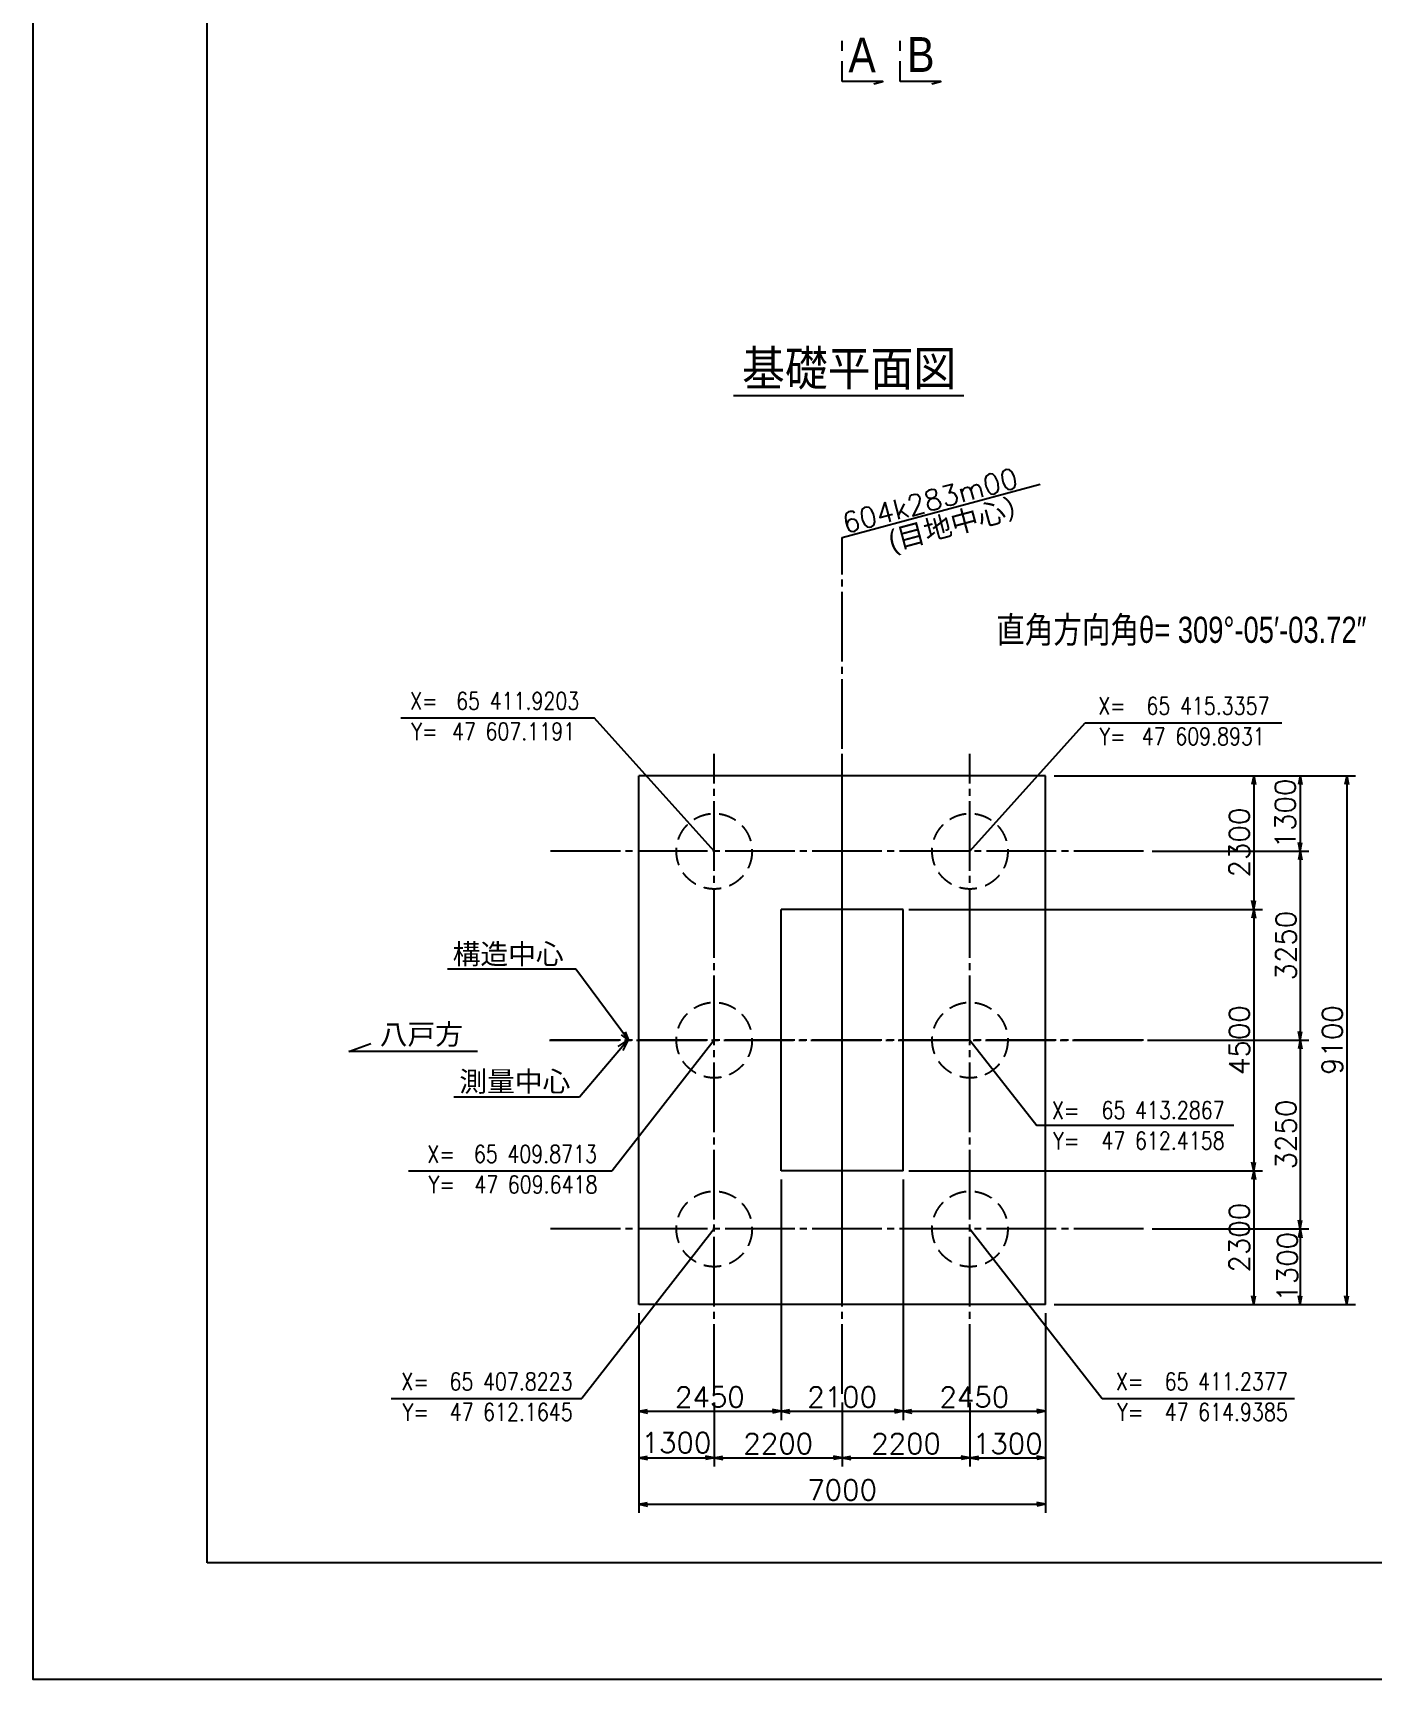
# Model space of a CAD drawing. Extents: x 284700 to 368800, y 984 to 60384.
# Drawn here: x 284700 to 307740, y 984 to 29313 of the extents above; entities that cross this region are included whole.
import ezdxf
from ezdxf.enums import TextEntityAlignment as Align

# ---------------------------------------------------------------- set-up
doc = ezdxf.new("R2010")
doc.units = 0
doc.header["$LTSCALE"] = 300
doc.header["$MEASUREMENT"] = 0
doc.linetypes.add('HASEN1', pattern=[3, 2, -1])
doc.linetypes.add('TEN1SEN1', pattern=[25, 20, -1.5, 2, -1.5])
doc.layers.get('0').update_dxf_attribs({"linetype": 'CONTINUOUS'})
doc.layers.get('DEFPOINTS').update_dxf_attribs({"linetype": 'CONTINUOUS'})
for name, color, linetype in [('LAYER001', 7, 'CONTINUOUS'), ('LAYER003', 7, 'CONTINUOUS'), ('勾配詳細図', 7, 'CONTINUOUS'), ('寸法', 1, 'CONTINUOUS'), ('座標2', 3, 'CONTINUOUS'), ('座標文字', 3, 'CONTINUOUS'), ('支承部詳細図', 3, 'CONTINUOUS'), ('文字', 3, 'CONTINUOUS'), ('枠', 2, 'CONTINUOUS'), ('構造上部', 4, 'CONTINUOUS'), ('構造線', 3, 'CONTINUOUS'), ('記号-1', 7, 'CONTINUOUS')]:
    doc.layers.add(name, color=color, linetype=linetype)
doc.styles.add('KANJI', font='romans.shx', dxfattribs={"width": 0.8, "bigfont": 'bigfont.shx'})
doc.styles.add('MS明朝', font='MS PMincho.ttf')
doc.styles.get("Standard").update_dxf_attribs({"font": 'romans.shx', "bigfont": 'extfont.shx'})
doc.dimstyles.new('DIMST1_100', dxfattribs={"dimscale": 100, "dimtxt": 3.5, "dimasz": 1.5, "dimexe": 1.5, "dimexo": 1.5, "dimgap": 0.7, "dimtad": 1, "dimdec": 0, "dimzin": 0, "dimdsep": 46, "dimtxsty": 'Standard', "dimblk": 'arrow_1', "dimcen": 1.5, "dimdle": 3, "dimclrd": 1, "dimclre": 1, "dimclrt": 3, "dimaunit": 1, "dimadec": 3, "dimazin": 0, "dimtfac": 1, "dimtdec": 0, "dimtmove": 2, "dimatfit": 3, "dimldrblk": 'OPEN30', "dimfxl": 0, "dimtvp": 0.7, "dimtolj": 1, "dimtzin": 0, "dimarcsym": 0})
doc.dimstyles.new('DIMST1_50-1', dxfattribs={"dimscale": 100, "dimtxt": 3.5, "dimasz": 2, "dimexe": 1.5, "dimexo": 1.5, "dimgap": 0.7, "dimtad": 1, "dimdec": 0, "dimlfac": 0.5, "dimzin": 0, "dimdsep": 46, "dimtxsty": 'Standard', "dimblk": 'arrow_1', "dimcen": 1.5, "dimdle": 3, "dimclrd": 1, "dimclre": 1, "dimclrt": 3, "dimaunit": 1, "dimadec": 3, "dimazin": 0, "dimtfac": 1, "dimtdec": 0, "dimtix": 1, "dimtmove": 2, "dimatfit": 0, "dimldrblk": 'OPEN30', "dimfxl": 0, "dimtvp": 0.7, "dimtolj": 1, "dimtzin": 0, "dimarcsym": 0})

# ---------------------------------------------------------------- blocks, each defined once
blk = doc.blocks.new('arrow_1')
at = {"color": 0}
for p, q in [((0, 0), (-1, 0.2)), ((0, 0), (-1, -0.2)), ((-1, 0), (0, 0))]:
    blk.add_line(p, q, dxfattribs=at)
blk = doc.blocks.new('*D31')
at = {"layer": 'DEFPOINTS', "color": 0, "linetype": 'Continuous'}
for p in [(302122, 16530), (302122, 7430), (307303, 7430)]:
    blk.add_point(p, dxfattribs=at)
at = {"layer": '寸法', "color": 1, "linetype": 'Continuous', "lineweight": -2}
for p, q in [((302272, 16530), (307453, 16530)), ((307303, 16380), (307303, 7580)), ((302272, 7430), (307453, 7430))]:
    blk.add_line(p, q, dxfattribs=at)
at = {"layer": '寸法', "color": 1, "linetype": 'Continuous', "lineweight": -2, "xscale": 150, "yscale": 150, "zscale": 150}
for p, rotation in [((307303, 16530), 90), ((307303, 7430), 270)]:
    blk.add_blockref('arrow_1', p, dxfattribs=dict(at, rotation=rotation))
at = {"layer": '寸法', "color": 3, "linetype": 'Continuous', "insert": (307058, 11980), "char_height": 350, "attachment_point": 5, "rotation": 90}
blk.add_mtext('\\A1;9100', dxfattribs=at)
blk = doc.blocks.new('_Open30')
at = {"layer": '記号-1', "color": 0, "linetype": 'Continuous', "lineweight": -2}
for p, q in [((-1, 0.27), (0, 0)), ((0, 0), (-1, -0.27)), ((0, 0), (-1, 0))]:
    blk.add_line(p, q, dxfattribs=at)
blk = doc.blocks.new('*D32')
at = {"layer": 'DEFPOINTS', "color": 0, "linetype": 'Continuous'}
for p in [(302122, 16530), (303807, 15230), (306503, 15230)]:
    blk.add_point(p, dxfattribs=at)
at = {"layer": '寸法', "color": 1, "linetype": 'Continuous', "lineweight": -2}
for p, q in [((302272, 16530), (306653, 16530)), ((306503, 16380), (306503, 15380)), ((303957, 15230), (306653, 15230))]:
    blk.add_line(p, q, dxfattribs=at)
at = {"layer": '寸法', "color": 1, "linetype": 'Continuous', "lineweight": -2, "xscale": 150, "yscale": 150, "zscale": 150}
for p, rotation in [((306503, 16530), 90), ((306503, 15230), 270)]:
    blk.add_blockref('arrow_1', p, dxfattribs=dict(at, rotation=rotation))
at = {"layer": '寸法', "color": 3, "linetype": 'Continuous', "insert": (306245, 15880), "char_height": 350, "attachment_point": 5, "rotation": 90}
blk.add_mtext('\\A1;1300', dxfattribs=at)
blk = doc.blocks.new('*D33')
at = {"layer": 'DEFPOINTS', "color": 0, "linetype": 'Continuous'}
for p in [(303807, 15230), (303807, 11980), (306503, 11980)]:
    blk.add_point(p, dxfattribs=at)
at = {"layer": '寸法', "color": 1, "linetype": 'Continuous', "lineweight": -2}
for p, q in [((303957, 15230), (306653, 15230)), ((306503, 15080), (306503, 12130)), ((303957, 11980), (306653, 11980))]:
    blk.add_line(p, q, dxfattribs=at)
at = {"layer": '寸法', "color": 1, "linetype": 'Continuous', "lineweight": -2, "xscale": 150, "yscale": 150, "zscale": 150}
for p, rotation in [((306503, 15230), 90), ((306503, 11980), 270)]:
    blk.add_blockref('arrow_1', p, dxfattribs=dict(at, rotation=rotation))
at = {"layer": '寸法', "color": 3, "linetype": 'Continuous', "insert": (306258, 13605), "char_height": 350, "attachment_point": 5, "rotation": 90}
blk.add_mtext('\\A1;3250', dxfattribs=at)
blk = doc.blocks.new('*D34')
at = {"layer": 'DEFPOINTS', "color": 0, "linetype": 'Continuous'}
for p in [(303807, 11980), (303807, 8730), (306503, 8730)]:
    blk.add_point(p, dxfattribs=at)
at = {"layer": '寸法', "color": 1, "linetype": 'Continuous', "lineweight": -2}
for p, q in [((303957, 11980), (306653, 11980)), ((306503, 11830), (306503, 8880)), ((303957, 8730), (306653, 8730))]:
    blk.add_line(p, q, dxfattribs=at)
at = {"layer": '寸法', "color": 1, "linetype": 'Continuous', "lineweight": -2, "xscale": 150, "yscale": 150, "zscale": 150}
for p, rotation in [((306503, 11980), 90), ((306503, 8730), 270)]:
    blk.add_blockref('arrow_1', p, dxfattribs=dict(at, rotation=rotation))
at = {"layer": '寸法', "color": 3, "linetype": 'Continuous', "insert": (306258, 10355), "char_height": 350, "attachment_point": 5, "rotation": 90}
blk.add_mtext('\\A1;3250', dxfattribs=at)
blk = doc.blocks.new('*D35')
at = {"layer": 'DEFPOINTS', "color": 0, "linetype": 'Continuous'}
for p in [(303807, 8730), (302272, 7430), (306503, 7430)]:
    blk.add_point(p, dxfattribs=at)
at = {"layer": '寸法', "color": 1, "linetype": 'Continuous', "lineweight": -2}
for p, q in [((303957, 8730), (306653, 8730)), ((306503, 8580), (306503, 7580)), ((302422, 7430), (306653, 7430))]:
    blk.add_line(p, q, dxfattribs=at)
at = {"layer": '寸法', "color": 1, "linetype": 'Continuous', "lineweight": -2, "xscale": 150, "yscale": 150, "zscale": 150}
for p, rotation in [((306503, 8730), 90), ((306503, 7430), 270)]:
    blk.add_blockref('arrow_1', p, dxfattribs=dict(at, rotation=rotation))
at = {"layer": '寸法', "color": 3, "linetype": 'Continuous', "insert": (306284, 8080), "char_height": 350, "attachment_point": 5, "rotation": 90}
blk.add_mtext('\\A1;1300', dxfattribs=at)
blk = doc.blocks.new('*D36')
at = {"layer": 'DEFPOINTS', "color": 0, "linetype": 'Continuous'}
for p in [(302122, 16530), (299622, 14230), (305703, 14230)]:
    blk.add_point(p, dxfattribs=at)
at = {"layer": '寸法', "color": 1, "linetype": 'Continuous', "lineweight": -2}
for p, q in [((302272, 16530), (305853, 16530)), ((305703, 16380), (305703, 14380)), ((299772, 14230), (305853, 14230))]:
    blk.add_line(p, q, dxfattribs=at)
at = {"layer": '寸法', "color": 1, "linetype": 'Continuous', "lineweight": -2, "xscale": 150, "yscale": 150, "zscale": 150}
for p, rotation in [((305703, 16530), 90), ((305703, 14230), 270)]:
    blk.add_blockref('arrow_1', p, dxfattribs=dict(at, rotation=rotation))
at = {"layer": '寸法', "color": 3, "linetype": 'Continuous', "insert": (305458, 15380), "char_height": 350, "attachment_point": 5, "rotation": 90}
blk.add_mtext('\\A1;2300', dxfattribs=at)
blk = doc.blocks.new('*D37')
at = {"layer": 'DEFPOINTS', "color": 0, "linetype": 'Continuous'}
for p in [(299622, 14230), (299622, 9730), (305703, 9730)]:
    blk.add_point(p, dxfattribs=at)
at = {"layer": '寸法', "color": 1, "linetype": 'Continuous', "lineweight": -2}
for p, q in [((299772, 14230), (305853, 14230)), ((305703, 14080), (305703, 9880)), ((299772, 9730), (305853, 9730))]:
    blk.add_line(p, q, dxfattribs=at)
at = {"layer": '寸法', "color": 1, "linetype": 'Continuous', "lineweight": -2, "xscale": 150, "yscale": 150, "zscale": 150}
for p, rotation in [((305703, 14230), 90), ((305703, 9730), 270)]:
    blk.add_blockref('arrow_1', p, dxfattribs=dict(at, rotation=rotation))
at = {"layer": '寸法', "color": 3, "linetype": 'Continuous', "insert": (305458, 11980), "char_height": 350, "attachment_point": 5, "rotation": 90}
blk.add_mtext('\\A1;4500', dxfattribs=at)
blk = doc.blocks.new('*D38')
at = {"layer": 'DEFPOINTS', "color": 0, "linetype": 'Continuous'}
for p in [(299622, 9730), (302122, 7430), (305703, 7430)]:
    blk.add_point(p, dxfattribs=at)
at = {"layer": '寸法', "color": 1, "linetype": 'Continuous', "lineweight": -2}
for p, q in [((299772, 9730), (305853, 9730)), ((305703, 9580), (305703, 7580)), ((302272, 7430), (305853, 7430))]:
    blk.add_line(p, q, dxfattribs=at)
at = {"layer": '寸法', "color": 1, "linetype": 'Continuous', "lineweight": -2, "xscale": 150, "yscale": 150, "zscale": 150}
for p, rotation in [((305703, 9730), 90), ((305703, 7430), 270)]:
    blk.add_blockref('arrow_1', p, dxfattribs=dict(at, rotation=rotation))
at = {"layer": '寸法', "color": 3, "linetype": 'Continuous', "insert": (305458, 8580), "char_height": 350, "attachment_point": 5, "rotation": 90}
blk.add_mtext('\\A1;2300', dxfattribs=at)
blk = doc.blocks.new('*D39')
at = {"layer": 'DEFPOINTS', "color": 0, "linetype": 'Continuous'}
for p in [(295122, 7430), (302122, 7430), (302122, 3992)]:
    blk.add_point(p, dxfattribs=at)
at = {"layer": '寸法', "color": 1, "linetype": 'Continuous', "lineweight": -2}
for p, q in [((295122, 7280), (295122, 3842)), ((302122, 7280), (302122, 3842)), ((295272, 3992), (301972, 3992))]:
    blk.add_line(p, q, dxfattribs=at)
at = {"layer": '寸法', "color": 1, "linetype": 'Continuous', "lineweight": -2, "xscale": 150, "yscale": 150, "zscale": 150, "rotation": 180}
blk.add_blockref('arrow_1', (295122, 3992), dxfattribs=at)
at = {"layer": '寸法', "color": 1, "linetype": 'Continuous', "lineweight": -2, "xscale": 150, "yscale": 150, "zscale": 150}
blk.add_blockref('arrow_1', (302122, 3992), dxfattribs=at)
at = {"layer": '寸法', "color": 3, "linetype": 'Continuous', "insert": (298622, 4237), "char_height": 350, "attachment_point": 5}
blk.add_mtext('\\A1;7000', dxfattribs=at)
blk = doc.blocks.new('*D40')
at = {"layer": 'DEFPOINTS', "color": 0, "linetype": 'Continuous'}
for p in [(295122, 7430), (296422, 5894), (296422, 4792)]:
    blk.add_point(p, dxfattribs=at)
at = {"layer": '寸法', "color": 1, "linetype": 'Continuous', "lineweight": -2}
for p, q in [((295122, 7280), (295122, 4642)), ((296422, 5744), (296422, 4642)), ((295272, 4792), (296272, 4792))]:
    blk.add_line(p, q, dxfattribs=at)
at = {"layer": '寸法', "color": 1, "linetype": 'Continuous', "lineweight": -2, "xscale": 150, "yscale": 150, "zscale": 150, "rotation": 180}
blk.add_blockref('arrow_1', (295122, 4792), dxfattribs=at)
at = {"layer": '寸法', "color": 1, "linetype": 'Continuous', "lineweight": -2, "xscale": 150, "yscale": 150, "zscale": 150}
blk.add_blockref('arrow_1', (296422, 4792), dxfattribs=at)
at = {"layer": '寸法', "color": 3, "linetype": 'Continuous', "insert": (295772, 5051), "char_height": 350, "attachment_point": 5}
blk.add_mtext('\\A1;1300', dxfattribs=at)
blk = doc.blocks.new('*D41')
at = {"layer": 'DEFPOINTS', "color": 0, "linetype": 'Continuous'}
for p in [(296422, 5894), (298622, 5894), (298622, 4792)]:
    blk.add_point(p, dxfattribs=at)
at = {"layer": '寸法', "color": 1, "linetype": 'Continuous', "lineweight": -2}
for p, q in [((296422, 5744), (296422, 4642)), ((298622, 5744), (298622, 4642)), ((296572, 4792), (298472, 4792))]:
    blk.add_line(p, q, dxfattribs=at)
at = {"layer": '寸法', "color": 1, "linetype": 'Continuous', "lineweight": -2, "xscale": 150, "yscale": 150, "zscale": 150, "rotation": 180}
blk.add_blockref('arrow_1', (296422, 4792), dxfattribs=at)
at = {"layer": '寸法', "color": 1, "linetype": 'Continuous', "lineweight": -2, "xscale": 150, "yscale": 150, "zscale": 150}
blk.add_blockref('arrow_1', (298622, 4792), dxfattribs=at)
at = {"layer": '寸法', "color": 3, "linetype": 'Continuous', "insert": (297522, 5037), "char_height": 350, "attachment_point": 5}
blk.add_mtext('\\A1;2200', dxfattribs=at)
blk = doc.blocks.new('*D42')
at = {"layer": 'DEFPOINTS', "color": 0, "linetype": 'Continuous'}
for p in [(298622, 5894), (300822, 5894), (300822, 4792)]:
    blk.add_point(p, dxfattribs=at)
at = {"layer": '寸法', "color": 1, "linetype": 'Continuous', "lineweight": -2}
for p, q in [((298622, 5744), (298622, 4642)), ((300822, 5744), (300822, 4642)), ((298772, 4792), (300672, 4792))]:
    blk.add_line(p, q, dxfattribs=at)
at = {"layer": '寸法', "color": 1, "linetype": 'Continuous', "lineweight": -2, "xscale": 150, "yscale": 150, "zscale": 150, "rotation": 180}
blk.add_blockref('arrow_1', (298622, 4792), dxfattribs=at)
at = {"layer": '寸法', "color": 1, "linetype": 'Continuous', "lineweight": -2, "xscale": 150, "yscale": 150, "zscale": 150}
blk.add_blockref('arrow_1', (300822, 4792), dxfattribs=at)
at = {"layer": '寸法', "color": 3, "linetype": 'Continuous', "insert": (299722, 5037), "char_height": 350, "attachment_point": 5}
blk.add_mtext('\\A1;2200', dxfattribs=at)
blk = doc.blocks.new('*D43')
at = {"layer": 'DEFPOINTS', "color": 0, "linetype": 'Continuous'}
for p in [(302122, 7280), (300822, 5894), (302122, 4792)]:
    blk.add_point(p, dxfattribs=at)
at = {"layer": '寸法', "color": 1, "linetype": 'Continuous', "lineweight": -2}
for p, q in [((302122, 7130), (302122, 4642)), ((300822, 5744), (300822, 4642)), ((300972, 4792), (301972, 4792))]:
    blk.add_line(p, q, dxfattribs=at)
at = {"layer": '寸法', "color": 1, "linetype": 'Continuous', "lineweight": -2, "xscale": 150, "yscale": 150, "zscale": 150, "rotation": 180}
blk.add_blockref('arrow_1', (300822, 4792), dxfattribs=at)
at = {"layer": '寸法', "color": 1, "linetype": 'Continuous', "lineweight": -2, "xscale": 150, "yscale": 150, "zscale": 150}
blk.add_blockref('arrow_1', (302122, 4792), dxfattribs=at)
at = {"layer": '寸法', "color": 3, "linetype": 'Continuous', "insert": (301472, 5037), "char_height": 350, "attachment_point": 5}
blk.add_mtext('\\A1;1300', dxfattribs=at)
blk = doc.blocks.new('*D44')
at = {"layer": 'DEFPOINTS', "color": 0, "linetype": 'Continuous'}
for p in [(297572, 9730), (295122, 7430), (297572, 5592)]:
    blk.add_point(p, dxfattribs=at)
at = {"layer": '寸法', "color": 1, "linetype": 'Continuous', "lineweight": -2}
for p, q in [((297572, 9580), (297572, 5442)), ((295122, 7280), (295122, 5442)), ((295272, 5592), (297422, 5592))]:
    blk.add_line(p, q, dxfattribs=at)
at = {"layer": '寸法', "color": 1, "linetype": 'Continuous', "lineweight": -2, "xscale": 150, "yscale": 150, "zscale": 150, "rotation": 180}
blk.add_blockref('arrow_1', (295122, 5592), dxfattribs=at)
at = {"layer": '寸法', "color": 1, "linetype": 'Continuous', "lineweight": -2, "xscale": 150, "yscale": 150, "zscale": 150}
blk.add_blockref('arrow_1', (297572, 5592), dxfattribs=at)
at = {"layer": '寸法', "color": 3, "linetype": 'Continuous', "insert": (296347, 5837), "char_height": 350, "attachment_point": 5}
blk.add_mtext('\\A1;2450', dxfattribs=at)
blk = doc.blocks.new('*D45')
at = {"layer": 'DEFPOINTS', "color": 0, "linetype": 'Continuous'}
for p in [(297572, 9730), (299672, 9730), (299672, 5592)]:
    blk.add_point(p, dxfattribs=at)
at = {"layer": '寸法', "color": 1, "linetype": 'Continuous', "lineweight": -2}
for p, q in [((297572, 9580), (297572, 5442)), ((299672, 9580), (299672, 5442)), ((297722, 5592), (299522, 5592))]:
    blk.add_line(p, q, dxfattribs=at)
at = {"layer": '寸法', "color": 1, "linetype": 'Continuous', "lineweight": -2, "xscale": 150, "yscale": 150, "zscale": 150, "rotation": 180}
blk.add_blockref('arrow_1', (297572, 5592), dxfattribs=at)
at = {"layer": '寸法', "color": 1, "linetype": 'Continuous', "lineweight": -2, "xscale": 150, "yscale": 150, "zscale": 150}
blk.add_blockref('arrow_1', (299672, 5592), dxfattribs=at)
at = {"layer": '寸法', "color": 3, "linetype": 'Continuous', "insert": (298622, 5837), "char_height": 350, "attachment_point": 5}
blk.add_mtext('\\A1;2100', dxfattribs=at)
blk = doc.blocks.new('*D46')
at = {"layer": 'DEFPOINTS', "color": 0, "linetype": 'Continuous'}
for p in [(299672, 9730), (302122, 7430), (302122, 5592)]:
    blk.add_point(p, dxfattribs=at)
at = {"layer": '寸法', "color": 1, "linetype": 'Continuous', "lineweight": -2}
for p, q in [((299672, 9580), (299672, 5442)), ((302122, 7280), (302122, 5442)), ((299822, 5592), (301972, 5592))]:
    blk.add_line(p, q, dxfattribs=at)
at = {"layer": '寸法', "color": 1, "linetype": 'Continuous', "lineweight": -2, "xscale": 150, "yscale": 150, "zscale": 150, "rotation": 180}
blk.add_blockref('arrow_1', (299672, 5592), dxfattribs=at)
at = {"layer": '寸法', "color": 1, "linetype": 'Continuous', "lineweight": -2, "xscale": 150, "yscale": 150, "zscale": 150}
blk.add_blockref('arrow_1', (302122, 5592), dxfattribs=at)
at = {"layer": '寸法', "color": 3, "linetype": 'Continuous', "insert": (300897, 5837), "char_height": 350, "attachment_point": 5}
blk.add_mtext('\\A1;2450', dxfattribs=at)

msp = doc.modelspace()

# ---------------------------------------------------------------- linework, layer by layer
at = {"layer": 'LAYER001', "color": 3, "linetype": 'HASEN1', "ltscale": 0.5}
for centre in [(296421.67369, 15229.6611), (300821.67369, 15229.6611), (296421.67369, 11979.6611), (300821.67369, 11979.6611), (296421.67369, 8729.6611), (300821.67369, 8729.6611)]:
    msp.add_circle(centre, 650, dxfattribs=at)
at = {"layer": '勾配詳細図', "color": 1, "linetype": 'Continuous'}
msp.add_line((298621.67369, 20632.39157), (302029.02292, 21545.39026), dxfattribs=at)
at = {"layer": '寸法', "color": 1, "linetype": 'TEN1SEN1', "ltscale": 0.2}
for p, q in [((298621.67369, 7994.32128), (298621.67369, 20632.39157)), ((296421.67369, 5894.32128), (296421.67369, 16905.85681)), ((298621.67369, 5894.32128), (298621.67369, 16905.85681)), ((300821.67369, 5894.32128), (300821.67369, 16905.85681))]:
    msp.add_line(p, q, dxfattribs=at)
at = {"layer": '座標2', "color": 4}
for p, q in [((291029.6064, 17527.40105), (294356.72094, 17527.40105)), ((302801.18092, 17441.95553), (306185.25444, 17441.95553)), ((305360.95989, 10510.52068), (301969.31203, 10510.52068)), ((291162.57967, 9730.94007), (294665.05573, 9730.94007)), ((290863.63839, 5815.10381), (294144.92898, 5815.10381)), ((303098.4184, 5815.10381), (306403.75716, 5815.10381))]:
    msp.add_line(p, q, dxfattribs=at)
at = {"layer": '座標2', "color": 4, "linetype": 'Continuous'}
for p, q in [((296421.67369, 15229.6611), (294356.72094, 17527.40105)), ((300821.67369, 15229.6611), (302801.18092, 17441.95553)), ((296421.67369, 11979.6611), (294665.05573, 9730.94007)), ((300821.67369, 11979.6611), (301969.31203, 10510.52068)), ((296421.67369, 8729.6611), (294144.92898, 5815.10381)), ((300821.67369, 8729.6611), (303098.4184, 5815.10381))]:
    msp.add_line(p, q, dxfattribs=at)
at = {"layer": '支承部詳細図', "color": 1, "linetype": 'TEN1SEN1', "ltscale": 0.2}
msp.add_line((293586.33387, 11979.6611), (305387.3134, 11979.6611), dxfattribs=at)
at = {"layer": '文字', "color": 1, "linetype": 'Continuous'}
for p, q in [((290137.57004, 11784.04912), (290513.43004, 11920.84912)), ((292351.4277, 11784.04912), (290137.57004, 11784.04912))]:
    msp.add_line(p, q, dxfattribs=at)
at = {"layer": '枠', "color": 1, "linetype": 'Continuous', "flags": 128}
msp.add_lwpolyline([(284699.58994, 60383.71503), (284699.58994, 983.71503), (368799.58994, 983.71503), (368799.58994, 60383.71503), (284699.58994, 60383.71503)], dxfattribs=at)
at = {"layer": '枠', "color": 2, "linetype": 'Continuous', "flags": 128}
msp.add_lwpolyline([(287699.58994, 2983.71503), (287699.58994, 58383.71503), (366799.58994, 58383.71503), (366799.58994, 2983.71503), (287699.58994, 2983.71503)], dxfattribs=at)
at = {"layer": '構造線', "linetype": 'Continuous'}
for p, q in [((295121.65998, 7429.6611), (295121.65998, 16529.6611)), ((302121.65655, 16529.6611), (295121.65998, 16529.6611)), ((302121.65655, 7429.6611), (302121.65655, 16529.6611)), ((297571.67369, 9729.6611), (297571.67369, 14229.6611)), ((299671.67369, 14229.6611), (297571.67369, 14229.6611)), ((299671.67369, 9729.6611), (299671.67369, 14229.6611)), ((299671.67369, 9729.6611), (297571.67369, 9729.6611)), ((302121.65655, 7429.6611), (295121.65998, 7429.6611))]:
    msp.add_line(p, q, dxfattribs=at)
at = {"layer": '構造線', "color": 1, "linetype": 'TEN1SEN1', "ltscale": 0.2}
for p, q in [((303807.01352, 15229.6611), (293586.33387, 15229.6611)), ((303807.01352, 11979.6611), (293586.33387, 11979.6611)), ((303807.01352, 8729.6611), (293586.33387, 8729.6611))]:
    msp.add_line(p, q, dxfattribs=at)
at = {"layer": '記号-1', "color": 2}
for p, q in [((298621.73745, 29004.27162), (298621.73745, 29179.27162)), ((299621.73745, 29004.27162), (299621.73745, 29179.27162)), ((298621.73745, 28479.27162), (298621.73745, 28829.27162)), ((299621.73745, 28479.27162), (299621.73745, 28829.27162))]:
    msp.add_line(p, q, dxfattribs=at)
at = {"layer": '記号-1', "color": 2, "linetype": 'Continuous'}
msp.add_line((296755.15008, 23071.73639), (300713.94129, 23071.73639), dxfattribs=at)
at = {"layer": '記号-1', "color": 2, "flags": 128}
for points in [[(299166.51163, 28437.67899), (299321.73745, 28479.27162), (298621.73745, 28479.27162)], [(300166.51163, 28437.67899), (300321.73745, 28479.27162), (299621.73745, 28479.27162)]]:
    msp.add_lwpolyline(points, dxfattribs=at)

# ---------------------------------------------------------------- texts
at = {"layer": '勾配詳細図', "color": 3}
msp.add_text('604k283m00', height=349.965, rotation=15, dxfattribs=at).set_placement((298678.638, 20694.28538))
at = {"layer": '勾配詳細図', "color": 3, "style": 'MS明朝'}
msp.add_text('(目地中心）', height=349.965, rotation=15.000000001, dxfattribs=at).set_placement((299472.56859, 20395.66524))
at = {"layer": '座標2', "style": 'KANJI', "width": 0.8}
for s, p in [('X=', (291663.52693, 17577.25672)), ('65 411.9203', (294099.58976, 17577.25672)), ('X=', (303501.31156, 17491.8112)), ('65 415.3357', (305976.60495, 17491.8112)), ('Y=', (291663.52693, 17052.25672)), ('47 607.1191', (294028.25326, 17052.25672)), ('Y=', (303501.31156, 16966.8112)), ('47 609.8931', (305897.12265, 16966.8112)), ('X=', (302705.46993, 10531.96168)), ('65 413.2867', (305203.52448, 10535.26095)), ('Y=', (302705.46993, 10006.96168)), ('47 612.4158', (305203.52448, 10010.26095)), ('X=', (291959.77832, 9779.01095)), ('65 409.8713', (294404.92391, 9780.79574)), ('Y=', (291959.77832, 9254.01095)), ('47 609.6418', (294412.62098, 9255.79574)), ('X=', (291510.99548, 5863.17468)), ('65 407.8223', (293985.35837, 5864.95948)), ('X=', (303806.6556, 5864.95948)), ('65 411.2377', (306290.03377, 5864.95948)), ('Y=', (291510.99548, 5338.17468)), ('47 612.1645', (293987.33918, 5339.95948)), ('Y=', (303806.6556, 5339.95948)), ('47 614.9385', (306290.03377, 5339.95948))]:
    msp.add_text(s, height=300, dxfattribs=at).set_placement(p, align=Align.BOTTOM_RIGHT)
at = {"layer": '座標文字', "style": 'MS明朝', "width": 0.8}
msp.add_text('直角方向角θ= 309°-05′-03.72″', height=450, dxfattribs=at).set_placement((307642.39419, 18681.31237), align=Align.BOTTOM_RIGHT)
at = {"layer": '支承部詳細図', "color": 3, "lineweight": 18, "style": 'MS明朝'}
for s, p in [('構造中心', (291921.13413, 13286.79655)), ('測量中心', (292036.04521, 11093.36018))]:
    msp.add_text(s, height=350, dxfattribs=at).set_placement(p)
at = {"layer": '文字', "color": 3, "style": 'MS明朝'}
msp.add_text('八戸方', height=350, dxfattribs=at).set_placement((290666.59297, 11905.18878))
at = {"layer": '記号-1', "color": 2, "style": 'MS明朝', "width": 0.9}
for s, p in [('A', (298730.5153, 28634.46617)), ('B', (299740.43326, 28641.61617))]:
    msp.add_text(s, height=600, dxfattribs=at).set_placement(p)
msp.add_text('基礎平面図', height=600, dxfattribs=at).set_placement((298742.57486, 23241.73639), align=Align.CENTER)

# ---------------------------------------------------------------- dimensions: what is measured, and where the dimension line sits
at = {"layer": '寸法', "linetype": 'Continuous'}
for base, p1, p2, picture, middle in [((305703.2477, 14229.6611), (302121.65655, 16529.6611), (299621.67369, 14229.6611), '*D36', (305458.2477, 15379.6611)), ((307303.2477, 7429.6611), (302121.65655, 16529.6611), (302121.65655, 7429.6611), '*D31', (307058.2477, 11979.6611)), ((306503.2477, 11979.6611), (303807.01352, 15229.6611), (303807.01352, 11979.6611), '*D33', (306258.2477, 13604.6611)), ((305703.2477, 9729.6611), (299621.67369, 14229.6611), (299621.67369, 9729.6611), '*D37', (305458.2477, 11979.6611)), ((306503.2477, 8729.6611), (303807.01352, 11979.6611), (303807.01352, 8729.6611), '*D34', (306258.2477, 10354.6611)), ((305703.2477, 7429.6611), (299621.67369, 9729.6611), (302121.65655, 7429.6611), '*D38', (305458.2477, 8579.6611))]:
    dim = msp.add_linear_dim(base=base, p1=p1, p2=p2, angle=90, dimstyle='DIMST1_100', dxfattribs=at)
    dim.commit()
    dim.dimension.update_dxf_attribs({"geometry": picture, "text_midpoint": middle})
for base, p1, p2, picture, middle in [((306503.2477, 15229.6611), (302121.65655, 16529.6611), (303807.01352, 15229.6611), '*D32', (306245.35972, 15879.6611)), ((306503.2477, 7429.6611), (303807.01352, 8729.6611), (302271.65655, 7429.6611), '*D35', (306283.78607, 8079.6611))]:
    dim = msp.add_linear_dim(base=base, p1=p1, p2=p2, angle=90, dimstyle='DIMST1_100', dxfattribs=at)
    dim.commit()
    dim.dimension.update_dxf_attribs({"geometry": picture, "text_midpoint": middle, "dimtype": 160})
for base, p1, p2, picture, middle in [((297571.67369, 5592.18701), (295121.65998, 7429.6611), (297571.67369, 9729.6611), '*D44', (296346.66684, 5837.18701)), ((299671.67369, 5592.18701), (297571.67369, 9729.6611), (299671.67369, 9729.6611), '*D45', (298621.67369, 5837.18701)), ((302121.65655, 5592.18701), (299671.67369, 9729.6611), (302121.65655, 7429.6611), '*D46', (300896.66512, 5837.18701)), ((302121.65655, 3992.18701), (295121.65998, 7429.6611), (302121.65655, 7429.6611), '*D39', (298621.65827, 4237.18701)), ((298621.67369, 4792.18701), (296421.67369, 5894.32128), (298621.67369, 5894.32128), '*D41', (297521.67369, 5037.18701)), ((300821.67369, 4792.18701), (298621.67369, 5894.32128), (300821.67369, 5894.32128), '*D42', (299721.67369, 5037.18701))]:
    dim = msp.add_linear_dim(base=base, p1=p1, p2=p2, dimstyle='DIMST1_100', dxfattribs=at)
    dim.commit()
    dim.dimension.update_dxf_attribs({"geometry": picture, "text_midpoint": middle})
for base, p1, p2, picture, middle in [((296421.67369, 4792.18701), (295121.65998, 7429.6611), (296421.67369, 5894.32128), '*D40', (295771.66684, 5050.5216)), ((302121.65655, 4792.18701), (300821.67369, 5894.32128), (302121.65655, 7279.6611), '*D43', (301471.66512, 5036.7554))]:
    dim = msp.add_linear_dim(base=base, p1=p1, p2=p2, dimstyle='DIMST1_100', dxfattribs=at)
    dim.commit()
    dim.dimension.update_dxf_attribs({"geometry": picture, "text_midpoint": middle, "dimtype": 160})

# ---------------------------------------------------------------- leaders
at = {"layer": 'LAYER003', "color": 4}
msp.add_leader([(294939.01979, 11987.39545), (294105.19522, 10998.58963), (291942.60151, 10998.58963)], dimstyle='DIMST1_50-1', override={"dimgap": 0.5, "dimtad": 0}, dxfattribs=at)
at = {"layer": '構造上部', "linetype": 'Continuous'}
msp.add_leader([(294947.13097, 11976.49948), (294041.77651, 13201.16008), (291830.48978, 13201.16008)], dimstyle='DIMST1_100', override={"dimgap": 0.7, "dimtad": 0}, dxfattribs=at)

doc.saveas('drawing.dxf')
